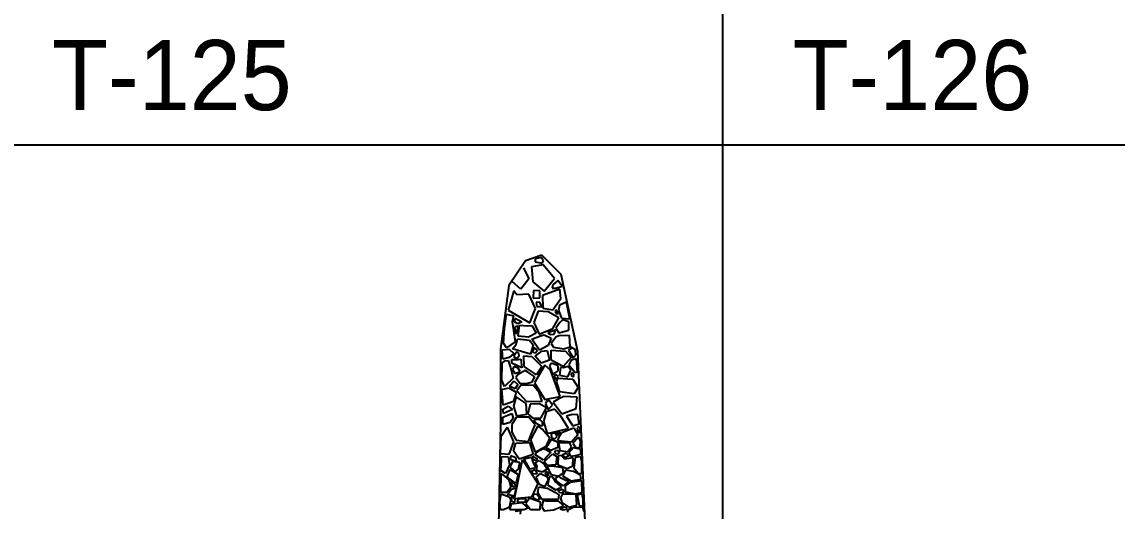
# Model space of a CAD drawing. Header units: millimetres. Extents: x 0 to 25200, y 0 to 17820.
# Drawn here: x 8269 to 10142, y 4084 to 4921 of the extents above; entities that cross this region are included whole.
import ezdxf
from ezdxf.enums import TextEntityAlignment as Align

# ---------------------------------------------------------------- set-up
doc = ezdxf.new("R2010")
doc.units = ezdxf.units.MM
doc.header["$LTSCALE"] = 100
doc.header["$MEASUREMENT"] = 0
for name, color, linetype in [('CO-TREE', 251, 'Continuous'), ('TB-FORM', 7, 'Continuous'), ('TB-TEXT', 4, 'Continuous')]:
    doc.layers.add(name, color=color, linetype=linetype)
doc.styles.add('DH-TEXT', font='')
doc.styles.get('DH-TEXT').set_extended_font_data('HY울릉도L')

# ---------------------------------------------------------------- blocks, each defined once
blk = doc.blocks.new('T-133')
at = {"layer": 'CO-TREE'}
for p, q in [((126.2, 1836.7), (97.9, 1827.3)), ((159.2, 1803.8), (126.2, 1836.7)), ((97.9, 1827.3), (69.7, 1784.9)), ((128.2, 1820.5), (108.5, 1816.6)), ((125.8, 1832.9), (114.7, 1830.7)), ((114.7, 1830.7), (114.7, 1825.5)), ((114.7, 1825.5), (126.5, 1823.3)), ((128.7, 1827), (125.8, 1832.9)), ((126.5, 1823.3), (128.7, 1827)), ((147.9, 1796.9), (128.2, 1820.5)), ((94.4, 1815.3), (104, 1796.1)), ((108.5, 1816.6), (110.4, 1791)), ((187.4, 1672), (159.2, 1803.8)), ((69.7, 1784.9), (55.6, 1676.7)), ((90.3, 1778.4), (75.3, 1792)), ((104, 1796.1), (90.3, 1778.4)), ((110.4, 1791), (130.1, 1775.3)), ((130.1, 1775.3), (147.9, 1796.9)), ((145, 1786.2), (143.6, 1780.3)), ((143.6, 1780.3), (150.2, 1780.3)), ((153.2, 1793.6), (145, 1786.2)), ((150.2, 1780.3), (160.6, 1784)), ((160.6, 1784), (153.2, 1793.6)), ((78, 1775.6), (68.5, 1742.8)), ((83.5, 1768.8), (78, 1775.6)), ((104, 1770.2), (83.5, 1768.8)), ((115, 1745.6), (104, 1770.2)), ((111.7, 1776.6), (111, 1763.3)), ((111, 1763.3), (122.8, 1764)), ((122.8, 1775.9), (111.7, 1776.6)), ((122.8, 1764), (122.8, 1775.9)), ((156.9, 1778.8), (127.3, 1767.7)), ((127.3, 1767.7), (128, 1746.2)), ((145, 1743.3), (158.4, 1762.5)), ((158.4, 1762.5), (156.9, 1778.8)), ((68.5, 1742.8), (105.4, 1721)), ((105.4, 1721), (115, 1745.6)), ((122.8, 1756.6), (116.1, 1755.9)), ((116.1, 1755.9), (117.6, 1749.2)), ((117.6, 1749.2), (125.8, 1749.2)), ((125.8, 1749.2), (122.8, 1756.6)), ((128, 1746.2), (145, 1743.3)), ((150.2, 1743.3), (148.8, 1739.6)), ((154.7, 1737.3), (150.2, 1743.3)), ((156.2, 1751.4), (154.7, 1742.5)), ((154.7, 1742.5), (159.9, 1729.2)), ((168, 1756.6), (156.2, 1751.4)), ((174, 1727.7), (168, 1756.6)), ((62, 1711.4), (65.7, 1735.9)), ((65.7, 1735.9), (77.6, 1732.9)), ((77.6, 1732.9), (75.4, 1722.5)), ((79.1, 1722.5), (80.6, 1729.2)), ((80.6, 1729.2), (91.7, 1722.5)), ((119.8, 1741), (112.4, 1721.8)), ((136.9, 1739.6), (119.8, 1741)), ((155.4, 1729.9), (136.9, 1739.6)), ((145, 1711.4), (155.4, 1729.9)), ((148.8, 1739.6), (151.7, 1736.6)), ((151.7, 1736.6), (154.7, 1737.3)), ((162.1, 1726.2), (156.9, 1721.8)), ((159.9, 1729.2), (174, 1727.7)), ((172.5, 1722.5), (162.1, 1726.2)), ((60.6, 1686.2), (62, 1711.4)), ((75.4, 1722.5), (77.6, 1707.7)), ((77.6, 1707.7), (80.6, 1688.5)), ((85, 1719.6), (79.1, 1722.5)), ((85, 1715.1), (79.1, 1714.4)), ((79.1, 1714.4), (81.3, 1702.5)), ((81.3, 1702.5), (84.3, 1704.8)), ((84.3, 1704.8), (85, 1715.1)), ((91.7, 1722.5), (85, 1719.6)), ((85.8, 1698.1), (88, 1717.3)), ((88, 1717.3), (101.3, 1715.9)), ((101.3, 1715.9), (108.7, 1716.6)), ((108.7, 1716.6), (116.1, 1703.3)), ((112.4, 1721.8), (121.3, 1701.8)), ((121.3, 1701.8), (145, 1711.4)), ((144.3, 1707), (136.2, 1704)), ((149.5, 1708.5), (144.3, 1707)), ((147.3, 1701.8), (149.5, 1708.5)), ((156.9, 1721.8), (150.2, 1712.2)), ((150.2, 1712.2), (155.4, 1704)), ((155.4, 1704), (172.5, 1708.5)), ((172.5, 1708.5), (172.5, 1722.5)), ((65.7, 1678.1), (60.6, 1686.2)), ((80.6, 1688.5), (65.7, 1678.1)), ((82, 1684), (84.3, 1693.6)), ((84.3, 1693.6), (105, 1691.4)), ((103.5, 1696.6), (85.8, 1698.1)), ((116.1, 1703.3), (103.5, 1696.6)), ((105, 1691.4), (111, 1683.3)), ((108.7, 1692.9), (123.6, 1698.8)), ((122.1, 1674.4), (108.7, 1692.9)), ((123.6, 1698.8), (130.2, 1700.3)), ((130.2, 1700.3), (142.1, 1695.1)), ((136.2, 1704), (140.6, 1701.1)), ((142.1, 1695.1), (136.9, 1682.5)), ((140.6, 1701.1), (147.3, 1701.8)), ((150.2, 1696.6), (142.1, 1685.5)), ((155.4, 1698.8), (150.2, 1696.6)), ((173.2, 1699.6), (155.4, 1698.8)), ((174.7, 1680.3), (173.2, 1699.6)), ((55.6, 1676.7), (55.6, 1549.6)), ((58.3, 1675.1), (70.2, 1675.9)), ((59.1, 1658.8), (58.3, 1675.1)), ((70.2, 1675.9), (78.3, 1668.5)), ((78.3, 1668.5), (70.2, 1661.8)), ((76.1, 1676.6), (82, 1684)), ((106.5, 1667.7), (76.1, 1676.6)), ((83.5, 1671.4), (77.6, 1663.3)), ((86.5, 1669.2), (83.5, 1671.4)), ((87.2, 1664.8), (86.5, 1669.2)), ((111, 1683.3), (106.5, 1667.7)), ((112.4, 1678.1), (110.2, 1670.7)), ((110.2, 1670.7), (115.4, 1669.9)), ((118.4, 1674.4), (112.4, 1678.1)), ((114.7, 1664), (125.8, 1672.9)), ((115.4, 1669.9), (118.4, 1674.4)), ((136.9, 1682.5), (122.1, 1674.4)), ((125.8, 1672.9), (135.4, 1673.7)), ((135.4, 1673.7), (139.1, 1657.4)), ((142.1, 1685.5), (145.8, 1679.6)), ((142.1, 1657.4), (142.1, 1674.4)), ((142.1, 1674.4), (166.5, 1672.9)), ((145.8, 1679.6), (163.6, 1676.6)), ((163.6, 1676.6), (174.7, 1680.3)), ((166.5, 1672.9), (176.2, 1661.8)), ((179.1, 1678.1), (171.7, 1674.4)), ((171.7, 1674.4), (179.9, 1661.1)), ((183.6, 1675.1), (174.7, 1680.3)), ((184.3, 1665.5), (183.6, 1675.1)), ((201.6, 1347.3), (187.4, 1672)), ((57.6, 1623.3), (58.3, 1652.2)), ((58.3, 1652.2), (62.8, 1655.9)), ((70.2, 1661.8), (59.1, 1658.8)), ((62.8, 1655.9), (68.7, 1656.6)), ((68.7, 1656.6), (72.4, 1644.8)), ((74.6, 1652.2), (74.6, 1658.1)), ((74.6, 1658.1), (85.8, 1658.1)), ((91.7, 1644), (74.6, 1652.2)), ((77.6, 1663.3), (83.5, 1660.3)), ((83.5, 1660.3), (87.2, 1664.8)), ((85.8, 1658.1), (90.2, 1658.8)), ((90.2, 1658.8), (91.7, 1644)), ((96.1, 1646.2), (95.4, 1664.8)), ((95.4, 1664.8), (108.7, 1663.3)), ((108.7, 1663.3), (112.4, 1660.3)), ((112.4, 1660.3), (125.8, 1646.2)), ((131.4, 1648.5), (113.6, 1618.5)), ((125, 1652.2), (114.7, 1664)), ((139.1, 1657.4), (125, 1652.2)), ((140.9, 1640.3), (131.4, 1648.5)), ((142.8, 1652.2), (139.1, 1647)), ((162.8, 1646.2), (142.1, 1657.4)), ((153.9, 1647.7), (142.8, 1652.2)), ((176.2, 1661.8), (162.8, 1646.2)), ((176.2, 1657.4), (172.5, 1649.2)), ((172.5, 1649.2), (182.9, 1635.9)), ((185.1, 1659.6), (176.2, 1657.4)), ((179.9, 1661.1), (184.3, 1665.5)), ((187.3, 1637.4), (185.1, 1659.6)), ((72.4, 1644.8), (76.9, 1626.3)), ((78.3, 1646.2), (76.1, 1641.1)), ((76.1, 1641.1), (79.8, 1634.4)), ((85.8, 1643.3), (78.3, 1646.2)), ((79.8, 1634.4), (88.7, 1638.1)), ((85.8, 1632.9), (81.3, 1627.7)), ((88.7, 1638.1), (85.8, 1643.3)), ((97.6, 1639.6), (85.8, 1632.9)), ((116.9, 1632.2), (96.1, 1646.2)), ((102.1, 1636.6), (97.6, 1639.6)), ((113.9, 1628.5), (102.1, 1636.6)), ((125.8, 1646.2), (116.9, 1632.2)), ((139.1, 1647), (145, 1632.9)), ((157.4, 1595.2), (140.9, 1640.3)), ((145, 1632.9), (153.9, 1638.8)), ((151, 1632.2), (146.9, 1630.4)), ((146.9, 1630.4), (149.6, 1624.4)), ((154.3, 1629.1), (151, 1632.2)), ((153.9, 1638.8), (153.9, 1647.7)), ((157.7, 1644.8), (156.2, 1631.4)), ((156.2, 1631.4), (170.3, 1628.5)), ((162.8, 1644), (157.7, 1644.8)), ((171, 1646.2), (162.8, 1644)), ((170.3, 1628.5), (175.4, 1640.3)), ((175.4, 1640.3), (171, 1646.2)), ((177.7, 1635.9), (175.4, 1631.4)), ((175.4, 1631.4), (179.1, 1628.5)), ((181.4, 1631.4), (177.7, 1635.9)), ((179.1, 1628.5), (181.4, 1631.4)), ((182.9, 1635.9), (187.3, 1637.4)), ((62, 1612.2), (57.6, 1623.3)), ((76.9, 1626.3), (62, 1612.2)), ((70.9, 1612.9), (78.3, 1621.8)), ((80.6, 1608.5), (70.9, 1612.9)), ((78.3, 1621.8), (85, 1615.9)), ((85, 1615.9), (80.6, 1608.5)), ((81.3, 1627.7), (88.7, 1617.4)), ((90.2, 1613.7), (83.5, 1604.8)), ((88.7, 1617.4), (100.6, 1617.4)), ((111, 1614.4), (90.2, 1613.7)), ((100.6, 1617.4), (109.5, 1620.3)), ((109.5, 1620.3), (113.9, 1628.5)), ((121.3, 1601.8), (111, 1614.4)), ((113.6, 1618.5), (131.4, 1589.8)), ((149.6, 1624.4), (154.3, 1629.1)), ((151, 1621.1), (153.9, 1626.3)), ((156.9, 1603.3), (151, 1621.1)), ((153.9, 1626.3), (179.1, 1624.8)), ((179.1, 1624.8), (188, 1610.7)), ((57.6, 1607), (69.4, 1610)), ((59.8, 1580.3), (57.6, 1607)), ((69.4, 1610), (82, 1602.6)), ((82, 1602.6), (77.6, 1586.3)), ((82, 1594.4), (77.6, 1578.8)), ((99.1, 1583.3), (82, 1594.4)), ((83.5, 1604.8), (99.1, 1587)), ((126.5, 1586.3), (121.3, 1601.8)), ((131.4, 1589.8), (157.4, 1595.2)), ((163.8, 1595.2), (153.9, 1590.8)), ((181.4, 1599.6), (156.9, 1603.3)), ((186.7, 1594.1), (163.8, 1595.2)), ((188, 1610.7), (181.4, 1599.6)), ((184.6, 1574.4), (186.7, 1594.1)), ((59.1, 1573.7), (68.7, 1578.8)), ((60.6, 1566.3), (59.1, 1573.7)), ((77.6, 1586.3), (59.8, 1580.3)), ((68.7, 1578.8), (76.1, 1572.9)), ((77.6, 1578.8), (82.8, 1561.8)), ((99.1, 1587), (126.5, 1586.3)), ((100.6, 1564.8), (99.1, 1583.3)), ((105.8, 1581.8), (102.1, 1565.5)), ((122.1, 1582.6), (105.8, 1581.8)), ((133.9, 1575.9), (122.1, 1582.6)), ((124.3, 1558.1), (133.9, 1575.9)), ((133.9, 1586.3), (132.4, 1582.6)), ((132.4, 1582.6), (136.9, 1572.9)), ((138.4, 1588.5), (133.9, 1586.3)), ((136.9, 1572.9), (144.3, 1580.3)), ((144.3, 1580.3), (138.4, 1588.5)), ((153.9, 1590.8), (145.2, 1585.3)), ((145.2, 1585.3), (160.5, 1565.7)), ((160.5, 1565.7), (184.6, 1574.4)), ((59.1, 1559.6), (68, 1563.3)), ((59.1, 1547), (59.1, 1559.6)), ((76.1, 1572.9), (60.6, 1566.3)), ((68, 1563.3), (74.6, 1566.3)), ((68, 1563.3), (68, 1563.3)), ((76.9, 1558.1), (71.7, 1550.7)), ((74.6, 1566.3), (76.9, 1558.1)), ((81.9, 1559.1), (74.6, 1547.3)), ((88.4, 1559.7), (81.9, 1559.1)), ((82.8, 1561.8), (100.6, 1564.8)), ((103.6, 1560), (88.4, 1559.7)), ((102.1, 1565.5), (110.2, 1558.9)), ((114.5, 1546.8), (103.6, 1560)), ((110.2, 1558.9), (124.3, 1558.1)), ((119.6, 1555.8), (112.5, 1555.5)), ((112.5, 1555.5), (116.2, 1549.3)), ((123.8, 1554.9), (119.6, 1555.8)), ((127.1, 1551.3), (123.8, 1554.9)), ((133.2, 1568.9), (128.8, 1552.6)), ((148.5, 1573.3), (133.2, 1568.9)), ((148.5, 1573.3), (158.3, 1561.3)), ((171.4, 1540.5), (158.3, 1561.3)), ((158.3, 1561.3), (158.3, 1561.3)), ((178, 1564.6), (168.2, 1561.3)), ((168.2, 1561.3), (179.1, 1544.9)), ((187.8, 1563.5), (178, 1564.6)), ((190, 1548.2), (187.8, 1563.5)), ((55.6, 1549.6), (52.4, 1399.5)), ((56.6, 1527.4), (66.5, 1542.7)), ((71.7, 1550.7), (59.1, 1547)), ((66.5, 1542.7), (77.4, 1517.6)), ((74.6, 1547.3), (74.6, 1534.2)), ((119, 1544.9), (106.9, 1520.9)), ((107.2, 1528.8), (114.5, 1546.8)), ((116.2, 1549.3), (123.8, 1545.4)), ((126.6, 1539.4), (119, 1544.9)), ((123.8, 1545.4), (127.7, 1545.7)), ((139.7, 1524.1), (126.6, 1539.4)), ((127.7, 1545.7), (127.1, 1551.3)), ((128.8, 1552.6), (135.4, 1531.8)), ((135.4, 1531.8), (171.4, 1540.5)), ((160, 1533.6), (172.6, 1538.6)), ((172.6, 1538.6), (180.8, 1541.7)), ((179.1, 1544.9), (190, 1548.2)), ((180.8, 1541.7), (187.8, 1529.7)), ((188.9, 1543.9), (186.3, 1541.7)), ((186.3, 1541.7), (188, 1534.2)), ((191.5, 1541.3), (188.9, 1543.9)), ((191.5, 1534.2), (191.5, 1541.3)), ((55.5, 1496.8), (56.6, 1527.4)), ((77.4, 1517.6), (69.8, 1495.7)), ((74.6, 1534.2), (82.2, 1520.7)), ((82.2, 1520.7), (103, 1518.4)), ((103, 1518.4), (107.2, 1528.8)), ((106.9, 1520.9), (114.6, 1500.1)), ((133.6, 1507.2), (142.3, 1522.1)), ((134.3, 1511), (139.7, 1524.1)), ((149.6, 1532.8), (142, 1531.1)), ((142, 1531.1), (142.3, 1524.6)), ((142.3, 1524.6), (148.2, 1522.7)), ((142.3, 1522.1), (153.2, 1517)), ((148.2, 1522.7), (152.4, 1526.9)), ((152.4, 1526.9), (149.6, 1532.8)), ((151.8, 1533.9), (154.1, 1528.8)), ((158, 1533), (151.8, 1533.9)), ((153.5, 1519.3), (156, 1527.1)), ((176.8, 1517.3), (153.5, 1519.3)), ((154.1, 1528.8), (158, 1533)), ((156, 1527.1), (160, 1533.6)), ((187.8, 1529.7), (176.8, 1517.3)), ((188.9, 1525.4), (179.2, 1515.3)), ((188, 1534.2), (191.5, 1534.2)), ((192.4, 1519.2), (188.9, 1525.4)), ((191.5, 1508.2), (192.4, 1519.2)), ((77.4, 1502.3), (81.8, 1515.4)), ((87.3, 1488.1), (77.4, 1502.3)), ((81.8, 1515.4), (104.7, 1516.5)), ((104.7, 1516.5), (111.3, 1495.7)), ((113.9, 1495.7), (121.5, 1502.5)), ((114.6, 1500.1), (134.3, 1511)), ((121.5, 1502.5), (129.7, 1506.1)), ((141.7, 1499.7), (129.1, 1486.2)), ((129.7, 1506.1), (141.7, 1499.7)), ((141.5, 1502.5), (133.6, 1507.2)), ((153.5, 1507.8), (141.5, 1502.5)), ((147.9, 1499.8), (151.9, 1503.4)), ((151.9, 1495.9), (147.9, 1499.8)), ((151.9, 1503.4), (156.3, 1499.8)), ((156.3, 1499.8), (151.9, 1495.9)), ((153.2, 1517), (153.5, 1507.8)), ((154.5, 1516.1), (157.1, 1502.5)), ((173.9, 1515.7), (154.5, 1516.1)), ((157.1, 1502.5), (169.9, 1500.7)), ((169.9, 1500.7), (177, 1509.1)), ((179.6, 1507.3), (172.1, 1499)), ((172.1, 1499), (174.8, 1493.2)), ((177, 1509.1), (173.9, 1515.7)), ((179.2, 1515.3), (184, 1507.3)), ((192.4, 1505.1), (179.6, 1507.3)), ((184, 1507.3), (191.5, 1508.2)), ((193.3, 1496.8), (192.4, 1505.1)), ((69.8, 1495.7), (55.5, 1496.8)), ((55.7, 1468.7), (56.8, 1486.1)), ((56.8, 1492.5), (68.5, 1491.9)), ((56.8, 1486.1), (56.8, 1492.5)), ((68.5, 1491.9), (70.8, 1478.5)), ((76, 1483.8), (71.4, 1474.5)), ((73, 1493.6), (71.9, 1488.1)), ((71.9, 1488.1), (82.9, 1484.8)), ((81.8, 1490.3), (73, 1493.6)), ((88.2, 1482), (76, 1483.8)), ((79.4, 1420.3), (93.1, 1487.3)), ((82.9, 1484.8), (81.8, 1490.3)), ((85.9, 1471), (88.2, 1482)), ((111.3, 1495.7), (87.3, 1488.1)), ((93.1, 1487.3), (119.1, 1446.3)), ((95.9, 1488.4), (108.6, 1491.5)), ((105.6, 1470.8), (95.9, 1488.4)), ((108.6, 1491.5), (110.8, 1482.7)), ((110.4, 1487.5), (110.8, 1493.2)), ((116.1, 1484.9), (110.4, 1487.5)), ((110.8, 1493.2), (118.8, 1488.4)), ((110.8, 1482.7), (115.7, 1473.4)), ((129.1, 1486.2), (113.9, 1495.7)), ((114.8, 1480.9), (121.4, 1485.7)), ((118.3, 1476), (114.8, 1480.9)), ((118.8, 1488.4), (116.1, 1484.9)), ((121.4, 1485.7), (130.2, 1479.6)), ((129.8, 1483.5), (144.4, 1496.8)), ((135.1, 1477.4), (129.8, 1483.5)), ((144.4, 1496.8), (151.9, 1492.4)), ((151.9, 1492.4), (150.1, 1478.3)), ((154.1, 1493.7), (153.2, 1478.3)), ((159.8, 1494.1), (154.1, 1493.7)), ((164.6, 1487.9), (159.8, 1494.1)), ((161.6, 1495.9), (167.7, 1498.5)), ((165.5, 1490.1), (161.6, 1495.9)), ((179.6, 1490.1), (164.6, 1487.9)), ((172.1, 1493.7), (165.5, 1490.1)), ((167.7, 1498.5), (172.1, 1493.7)), ((174.8, 1493.2), (186.7, 1494.6)), ((179.2, 1476.5), (179.6, 1490.1)), ((183.2, 1490.6), (181, 1473.4)), ((192.9, 1491.9), (183.2, 1490.6)), ((186.7, 1494.6), (193.3, 1496.8)), ((194.6, 1483.5), (192.9, 1491.9)), ((194.2, 1463.7), (194.6, 1483.5)), ((63.8, 1463.5), (55.7, 1468.7)), ((55.7, 1430.7), (56.2, 1463.3)), ((56.2, 1463.3), (69.8, 1452.7)), ((70.8, 1478.5), (63.8, 1463.5)), ((66.8, 1457.5), (71.6, 1470.3)), ((71.4, 1474.5), (80.6, 1466.4)), ((71.6, 1470.3), (85.7, 1461.9)), ((80.6, 1466.4), (85.9, 1471)), ((85.7, 1461.9), (81.7, 1446.1)), ((115.7, 1473.4), (105.6, 1470.8)), ((108.6, 1467.2), (113.9, 1470.3)), ((111.3, 1462.4), (108.6, 1467.2)), ((117.9, 1462.8), (111.3, 1462.4)), ((113.9, 1470.3), (117.9, 1462.8)), ((116.1, 1457.1), (123.6, 1463.3)), ((117, 1468.6), (118.3, 1476)), ((126.7, 1465.5), (117, 1468.6)), ((123.6, 1463.3), (135.5, 1458)), ((135.1, 1470.8), (126.7, 1465.5)), ((130.2, 1479.6), (135.1, 1470.8)), ((136, 1466.4), (131.1, 1465)), ((131.1, 1465), (133.8, 1460.2)), ((150.1, 1478.3), (135.1, 1477.4)), ((143, 1476), (135.1, 1475.6)), ((135.1, 1475.6), (141.7, 1461.5)), ((138.2, 1461.1), (136, 1466.4)), ((141.7, 1461.5), (154.9, 1458.9)), ((162, 1473), (143, 1476)), ((153.2, 1478.3), (169.5, 1472.1)), ((154.9, 1458.9), (162.9, 1464.6)), ((166.8, 1469.4), (161.6, 1459.3)), ((162.9, 1464.6), (162, 1473)), ((180.1, 1466.8), (166.8, 1469.4)), ((169.5, 1472.1), (179.2, 1476.5)), ((192.4, 1460.6), (180.1, 1466.8)), ((181, 1473.4), (188, 1464.2)), ((188, 1464.2), (194.2, 1463.7)), ((81.7, 1446.1), (66.8, 1457.5)), ((69.8, 1452.7), (72.9, 1439.9)), ((72.9, 1448.7), (76, 1440.8)), ((78.7, 1446.1), (72.9, 1448.7)), ((76, 1440.8), (81.3, 1442.6)), ((81.3, 1442.6), (78.7, 1446.1)), ((119.1, 1446.3), (108.1, 1423.1)), ((122.3, 1444.8), (116.1, 1457.1)), ((130.7, 1440.4), (122.3, 1444.8)), ((136.4, 1451.4), (130.7, 1440.4)), ((133.8, 1460.2), (138.2, 1461.1)), ((139.1, 1458.4), (135.5, 1443.9)), ((135.5, 1458), (136.4, 1451.4)), ((135.5, 1443.9), (149.2, 1435.5)), ((144.8, 1457.1), (139.1, 1458.4)), ((150.1, 1448.7), (144.8, 1457.1)), ((149.7, 1454.9), (154.9, 1458.9)), ((151.9, 1450.1), (149.7, 1454.9)), ((159.8, 1439.9), (150.1, 1448.7)), ((162.4, 1442.6), (151.9, 1450.1)), ((154.9, 1458.9), (157.6, 1456.7)), ((157.6, 1456.7), (172.1, 1449.6)), ((161.6, 1459.3), (175.7, 1450.9)), ((172.1, 1449.6), (162.4, 1442.6)), ((174.3, 1448.3), (166, 1442.1)), ((194.2, 1450.9), (174.3, 1448.3)), ((175.7, 1450.9), (193.3, 1453.6)), ((193.3, 1453.6), (192.4, 1460.6)), ((195.1, 1431.1), (194.2, 1450.9)), ((54, 1414.8), (56.6, 1428.5)), ((66.3, 1430.7), (55.7, 1430.7)), ((56.6, 1428.5), (70.3, 1423.6)), ((72.9, 1439.9), (66.3, 1430.7)), ((67.2, 1427.6), (74.2, 1436.4)), ((78.7, 1424.5), (67.2, 1427.6)), ((67.2, 1427.6), (67.2, 1427.6)), ((74.7, 1424.9), (73.8, 1417.4)), ((74.2, 1436.4), (82.2, 1439)), ((77.3, 1421.9), (74.7, 1424.9)), ((82.2, 1439), (78.7, 1424.5)), ((110.8, 1421.9), (112.2, 1428)), ((112.2, 1428), (116.1, 1428.9)), ((116.1, 1428.9), (122.3, 1422.3)), ((119.2, 1431.5), (121, 1440.8)), ((126.3, 1418.8), (119.2, 1431.5)), ((121, 1440.8), (134.7, 1438.6)), ((134.7, 1438.6), (135.5, 1438.2)), ((135.5, 1438.2), (148.3, 1431.5)), ((148.3, 1431.5), (154.9, 1426.7)), ((149.2, 1435.5), (159.8, 1439.9)), ((153.6, 1434.2), (162, 1436.4)), ((157.6, 1429.8), (153.6, 1434.2)), ((154.9, 1426.7), (154.1, 1418.8)), ((163.3, 1430.7), (157.6, 1429.8)), ((160.7, 1427.6), (158, 1421.9)), ((166.8, 1428), (160.7, 1427.6)), ((162, 1436.4), (163.3, 1430.7)), ((166, 1442.1), (166, 1432)), ((166, 1432), (183.6, 1428.9)), ((184.5, 1428), (166.8, 1428)), ((183.6, 1428.9), (195.1, 1431.1)), ((185.8, 1409.5), (184.5, 1428)), ((195.1, 1428.5), (186.3, 1426.3)), ((186.3, 1426.3), (189.8, 1408.6)), ((196.8, 1418.8), (195.1, 1428.5)), ((55.3, 1401.6), (54, 1414.8)), ((70.3, 1405.6), (60.1, 1401.6)), ((70.3, 1423.6), (72.9, 1418.3)), ((72.9, 1418.3), (70.3, 1405.6)), ((71.2, 1401.6), (74.2, 1411.7)), ((73.8, 1417.4), (77.3, 1413.9)), ((74.2, 1411.7), (91.9, 1413.9)), ((80.9, 1417.9), (77.3, 1421.9)), ((77.3, 1413.9), (80.9, 1417.9)), ((108.1, 1423.1), (79.4, 1420.3)), ((85.7, 1419.7), (83.9, 1415.2)), ((83.9, 1415.2), (97.6, 1414.4)), ((99.4, 1420.1), (85.7, 1419.7)), ((91.9, 1413.9), (102.5, 1404.2)), ((97.6, 1414.4), (99.4, 1420.1)), ((104.7, 1421), (98.9, 1412.2)), ((98.9, 1412.2), (106.9, 1402)), ((110.8, 1419.2), (104.7, 1421)), ((119.2, 1417.4), (110.8, 1421.9)), ((123.6, 1414.4), (110.8, 1419.2)), ((122.3, 1422.3), (119.2, 1417.4)), ((123.2, 1402), (123.6, 1414.4)), ((128.5, 1417.4), (125.8, 1406.4)), ((125.8, 1406.4), (130.2, 1399.4)), ((154.1, 1418.8), (126.3, 1418.8)), ((132.9, 1416.1), (128.5, 1417.4)), ((154.5, 1416.1), (132.9, 1416.1)), ((146.1, 1401.1), (162.9, 1408.2)), ((162.9, 1408.2), (154.5, 1416.1)), ((165.5, 1406), (157.6, 1403.3)), ((158, 1421.9), (160.2, 1413.9)), ((160.2, 1413.9), (172.1, 1406)), ((168.6, 1405.6), (165.5, 1406)), ((168.6, 1402.5), (168.6, 1405.6)), ((170.4, 1401.6), (181, 1406.4)), ((172.1, 1406), (185.8, 1409.5)), ((181, 1406.4), (195.5, 1406)), ((189.8, 1408.6), (196.8, 1407.8)), ((195.5, 1406), (197.7, 1398.5)), ((196.8, 1407.8), (196.8, 1418.8)), ((52.4, 1399.5), (49, 1260.1)), ((60.1, 1401.6), (55.3, 1401.6)), ((95, 1401.1), (71.2, 1401.6)), ((90.4, 1399.4), (80.6, 1398.6)), ((89.7, 1394.1), (90.4, 1399.4)), ((102.5, 1404.2), (95, 1401.1)), ((106.9, 1402), (123.2, 1402)), ((130.2, 1399.4), (146.1, 1401.1)), ((157.6, 1403.3), (162.4, 1401.1)), ((162.4, 1401.1), (168.6, 1402.5)), ((170.4, 1397.6), (170.4, 1401.6))]:
    blk.add_line(p, q, dxfattribs=at)

msp = doc.modelspace()

# ---------------------------------------------------------------- linework, layer by layer
at = {"layer": 'TB-FORM', "color": 251}
for p, q in [((9466.7, 16350), (9466.7, 2598)), ((12000, 4710), (600, 4710))]:
    msp.add_line(p, q, dxfattribs=at)

# ---------------------------------------------------------------- block references
at = {"layer": 'CO-TREE'}
msp.add_blockref('T-133', (9031.8, 2685.3), dxfattribs=at)

# ---------------------------------------------------------------- texts
at = {"layer": 'TB-TEXT', "style": 'DH-TEXT'}
for s, p in [('T-125', (8320, 4830)), ('T-126', (9586.7, 4830))]:
    msp.add_text(s, height=120, dxfattribs=at).set_placement(p, align=Align.MIDDLE_LEFT)

doc.saveas('drawing.dxf')
